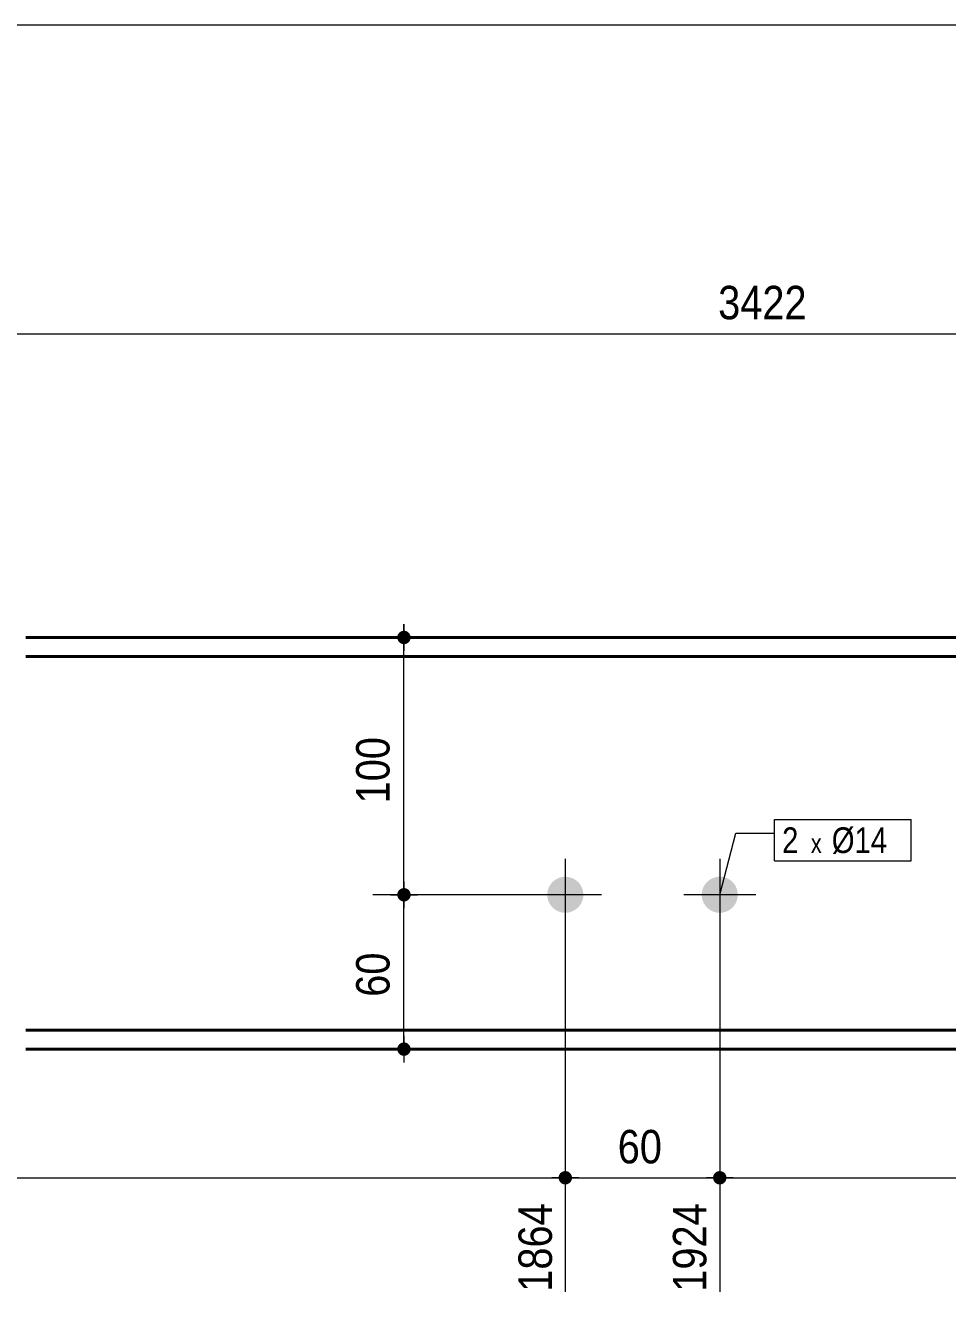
# Model space of a CAD drawing. Header units: millimetres. Extents: x 2 to 287, y 5 to 195.
# Drawn here: x 84.3 to 155.9, y 96.6 to 195 of the extents above; entities that cross this region are included whole.
import ezdxf

# ---------------------------------------------------------------- set-up
doc = ezdxf.new("R2010")
doc.units = ezdxf.units.MM
for name, color, linetype, lineweight in [('Boulon', 7, 'Continuous', 0), ('Cotation', 7, 'Continuous', 0), ('Désignation boulon', 3, 'Continuous', 0), ('Feuille dessin', 5, 'Continuous', 0), ('Piece', 2, 'Continuous', 0)]:
    doc.layers.add(name, color=color, linetype=linetype, lineweight=lineweight)
doc.styles.add('ARIAL', font='ARIAL.TTF')
doc.styles.add('COMIC_SANS_MS', font='COMIC.TTF')

# ---------------------------------------------------------------- blocks, each defined once
blk = doc.blocks.new('*A1')
at = {"layer": 'Boulon'}
for points in [[(126.248, 128.816), (126.283, 128.815), (126.317, 128.813), (126.351, 128.81), (126.385, 128.806), (126.419, 128.801), (126.453, 128.796), (126.487, 128.789), (126.521, 128.782), (126.554, 128.774), (126.587, 128.766), (126.62, 128.756), (126.653, 128.746), (126.686, 128.735), (126.718, 128.723), (126.75, 128.71), (126.781, 128.696), (126.813, 128.682), (126.843, 128.667), (126.874, 128.651), (126.904, 128.634), (126.934, 128.617), (126.963, 128.599), (126.992, 128.58), (127.02, 128.561), (127.048, 128.541), (127.075, 128.52), (127.102, 128.499), (127.128, 128.476), (127.154, 128.454), (127.179, 128.43), (127.204, 128.406), (127.228, 128.382), (127.251, 128.357), (127.274, 128.331), (127.296, 128.305), (127.318, 128.278), (127.338, 128.25), (127.359, 128.222), (127.378, 128.194), (127.397, 128.165), (127.415, 128.136), (127.432, 128.106), (127.449, 128.076), (127.465, 128.046), (127.48, 128.015), (127.494, 127.984), (127.507, 127.952), (127.52, 127.92), (127.532, 127.888), (127.543, 127.856), (127.554, 127.823), (127.563, 127.79), (127.572, 127.757), (127.58, 127.723), (127.587, 127.689), (127.593, 127.656), (127.599, 127.622), (127.603, 127.588), (127.607, 127.554), (127.61, 127.519), (127.612, 127.485), (127.614, 127.451), (127.614, 127.416), (127.614, 127.382), (127.612, 127.348), (127.61, 127.313), (127.607, 127.279), (127.603, 127.245), (127.599, 127.211), (127.593, 127.177), (127.587, 127.143), (127.58, 127.11), (127.572, 127.076), (127.563, 127.043), (127.554, 127.01), (127.543, 126.977), (127.532, 126.945), (127.52, 126.913), (127.507, 126.881), (127.494, 126.849), (127.48, 126.818), (127.465, 126.787), (127.449, 126.756), (127.432, 126.726), (127.415, 126.697), (127.397, 126.667), (127.378, 126.639), (127.359, 126.61), (127.338, 126.582), (127.318, 126.555), (127.296, 126.528), (127.274, 126.502), (127.251, 126.476), (127.228, 126.451), (127.204, 126.426), (127.179, 126.402), (127.154, 126.379), (127.128, 126.356), (127.102, 126.334), (127.075, 126.313), (127.048, 126.292), (127.02, 126.272), (126.992, 126.252), (126.963, 126.234), (126.934, 126.216), (126.904, 126.198), (126.874, 126.182), (126.843, 126.166), (126.813, 126.151), (126.781, 126.136), (126.75, 126.123), (126.718, 126.11), (126.686, 126.098), (126.653, 126.087), (126.62, 126.077), (126.587, 126.067), (126.554, 126.058), (126.521, 126.05), (126.487, 126.043), (126.453, 126.037), (126.419, 126.032), (126.385, 126.027), (126.351, 126.023), (126.317, 126.02), (126.283, 126.018), (126.248, 126.017), (126.214, 126.016), (126.18, 126.017), (126.145, 126.018), (126.111, 126.02), (126.077, 126.023), (126.043, 126.027), (126.009, 126.032), (125.975, 126.037), (125.941, 126.043), (125.907, 126.05), (125.874, 126.058), (125.841, 126.067), (125.808, 126.077), (125.775, 126.087), (125.742, 126.098), (125.71, 126.11), (125.678, 126.123), (125.647, 126.136), (125.615, 126.151), (125.585, 126.166), (125.554, 126.182), (125.524, 126.198), (125.494, 126.216), (125.465, 126.234), (125.436, 126.252), (125.408, 126.272), (125.38, 126.292), (125.353, 126.313), (125.326, 126.334), (125.3, 126.356), (125.274, 126.379), (125.249, 126.402), (125.224, 126.426), (125.2, 126.451), (125.177, 126.476), (125.154, 126.502), (125.132, 126.528), (125.11, 126.555), (125.09, 126.582), (125.069, 126.61), (125.05, 126.639), (125.031, 126.667), (125.013, 126.697), (124.996, 126.726), (124.979, 126.756), (124.963, 126.787), (124.948, 126.818), (124.934, 126.849), (124.921, 126.881), (124.908, 126.913), (124.896, 126.945), (124.885, 126.977), (124.874, 127.01), (124.865, 127.043), (124.856, 127.076), (124.848, 127.11), (124.841, 127.143), (124.835, 127.177), (124.829, 127.211), (124.825, 127.245), (124.821, 127.279), (124.818, 127.313), (124.816, 127.348), (124.814, 127.382), (124.814, 127.416), (124.814, 127.451), (124.816, 127.485), (124.818, 127.519), (124.821, 127.554), (124.825, 127.588), (124.829, 127.622), (124.835, 127.656), (124.841, 127.689), (124.848, 127.723), (124.856, 127.757), (124.865, 127.79), (124.874, 127.823), (124.885, 127.856), (124.896, 127.888), (124.908, 127.92), (124.921, 127.952), (124.934, 127.984), (124.948, 128.015), (124.963, 128.046), (124.979, 128.076), (124.996, 128.106), (125.013, 128.136), (125.031, 128.165), (125.05, 128.194), (125.069, 128.222), (125.09, 128.25), (125.11, 128.278), (125.132, 128.305), (125.154, 128.331), (125.177, 128.357), (125.2, 128.382), (125.224, 128.406), (125.249, 128.43), (125.274, 128.454), (125.3, 128.476), (125.326, 128.499), (125.353, 128.52), (125.38, 128.541), (125.408, 128.561), (125.436, 128.58), (125.465, 128.599), (125.494, 128.617), (125.524, 128.634), (125.554, 128.651), (125.585, 128.667), (125.615, 128.682), (125.647, 128.696), (125.678, 128.71), (125.71, 128.723), (125.742, 128.735), (125.775, 128.746), (125.808, 128.756), (125.841, 128.766), (125.874, 128.774), (125.907, 128.782), (125.941, 128.789), (125.975, 128.796), (126.009, 128.801), (126.043, 128.806), (126.077, 128.81), (126.111, 128.813), (126.145, 128.815), (126.18, 128.816), (126.214, 128.816)], [(138.248, 128.816), (138.283, 128.815), (138.317, 128.813), (138.351, 128.81), (138.385, 128.806), (138.419, 128.801), (138.453, 128.796), (138.487, 128.789), (138.521, 128.782), (138.554, 128.774), (138.587, 128.766), (138.62, 128.756), (138.653, 128.746), (138.686, 128.735), (138.718, 128.723), (138.75, 128.71), (138.781, 128.696), (138.813, 128.682), (138.843, 128.667), (138.874, 128.651), (138.904, 128.634), (138.934, 128.617), (138.963, 128.599), (138.992, 128.58), (139.02, 128.561), (139.048, 128.541), (139.075, 128.52), (139.102, 128.499), (139.128, 128.476), (139.154, 128.454), (139.179, 128.43), (139.204, 128.406), (139.228, 128.382), (139.251, 128.357), (139.274, 128.331), (139.296, 128.305), (139.318, 128.278), (139.338, 128.25), (139.359, 128.222), (139.378, 128.194), (139.397, 128.165), (139.415, 128.136), (139.432, 128.106), (139.449, 128.076), (139.465, 128.046), (139.48, 128.015), (139.494, 127.984), (139.507, 127.952), (139.52, 127.92), (139.532, 127.888), (139.543, 127.856), (139.554, 127.823), (139.563, 127.79), (139.572, 127.757), (139.58, 127.723), (139.587, 127.689), (139.593, 127.656), (139.599, 127.622), (139.603, 127.588), (139.607, 127.554), (139.61, 127.519), (139.612, 127.485), (139.614, 127.451), (139.614, 127.416), (139.614, 127.382), (139.612, 127.348), (139.61, 127.313), (139.607, 127.279), (139.603, 127.245), (139.599, 127.211), (139.593, 127.177), (139.587, 127.143), (139.58, 127.11), (139.572, 127.076), (139.563, 127.043), (139.554, 127.01), (139.543, 126.977), (139.532, 126.945), (139.52, 126.913), (139.507, 126.881), (139.494, 126.849), (139.48, 126.818), (139.465, 126.787), (139.449, 126.756), (139.432, 126.726), (139.415, 126.697), (139.397, 126.667), (139.378, 126.639), (139.359, 126.61), (139.338, 126.582), (139.318, 126.555), (139.296, 126.528), (139.274, 126.502), (139.251, 126.476), (139.228, 126.451), (139.204, 126.426), (139.179, 126.402), (139.154, 126.379), (139.128, 126.356), (139.102, 126.334), (139.075, 126.313), (139.048, 126.292), (139.02, 126.272), (138.992, 126.252), (138.963, 126.234), (138.934, 126.216), (138.904, 126.198), (138.874, 126.182), (138.843, 126.166), (138.813, 126.151), (138.781, 126.136), (138.75, 126.123), (138.718, 126.11), (138.686, 126.098), (138.653, 126.087), (138.62, 126.077), (138.587, 126.067), (138.554, 126.058), (138.521, 126.05), (138.487, 126.043), (138.453, 126.037), (138.419, 126.032), (138.385, 126.027), (138.351, 126.023), (138.317, 126.02), (138.283, 126.018), (138.248, 126.017), (138.214, 126.016), (138.18, 126.017), (138.145, 126.018), (138.111, 126.02), (138.077, 126.023), (138.043, 126.027), (138.009, 126.032), (137.975, 126.037), (137.941, 126.043), (137.907, 126.05), (137.874, 126.058), (137.841, 126.067), (137.808, 126.077), (137.775, 126.087), (137.742, 126.098), (137.71, 126.11), (137.678, 126.123), (137.647, 126.136), (137.615, 126.151), (137.585, 126.166), (137.554, 126.182), (137.524, 126.198), (137.494, 126.216), (137.465, 126.234), (137.436, 126.252), (137.408, 126.272), (137.38, 126.292), (137.353, 126.313), (137.326, 126.334), (137.3, 126.356), (137.274, 126.379), (137.249, 126.402), (137.224, 126.426), (137.2, 126.451), (137.177, 126.476), (137.154, 126.502), (137.132, 126.528), (137.11, 126.555), (137.09, 126.582), (137.069, 126.61), (137.05, 126.639), (137.031, 126.667), (137.013, 126.697), (136.996, 126.726), (136.979, 126.756), (136.963, 126.787), (136.948, 126.818), (136.934, 126.849), (136.921, 126.881), (136.908, 126.913), (136.896, 126.945), (136.885, 126.977), (136.874, 127.01), (136.865, 127.043), (136.856, 127.076), (136.848, 127.11), (136.841, 127.143), (136.835, 127.177), (136.829, 127.211), (136.825, 127.245), (136.821, 127.279), (136.818, 127.313), (136.816, 127.348), (136.814, 127.382), (136.814, 127.416), (136.814, 127.451), (136.816, 127.485), (136.818, 127.519), (136.821, 127.554), (136.825, 127.588), (136.829, 127.622), (136.835, 127.656), (136.841, 127.689), (136.848, 127.723), (136.856, 127.757), (136.865, 127.79), (136.874, 127.823), (136.885, 127.856), (136.896, 127.888), (136.908, 127.92), (136.921, 127.952), (136.934, 127.984), (136.948, 128.015), (136.963, 128.046), (136.979, 128.076), (136.996, 128.106), (137.013, 128.136), (137.031, 128.165), (137.05, 128.194), (137.069, 128.222), (137.09, 128.25), (137.11, 128.278), (137.132, 128.305), (137.154, 128.331), (137.177, 128.357), (137.2, 128.382), (137.224, 128.406), (137.249, 128.43), (137.274, 128.454), (137.3, 128.476), (137.326, 128.499), (137.353, 128.52), (137.38, 128.541), (137.408, 128.561), (137.436, 128.58), (137.465, 128.599), (137.494, 128.617), (137.524, 128.634), (137.554, 128.651), (137.585, 128.667), (137.615, 128.682), (137.647, 128.696), (137.678, 128.71), (137.71, 128.723), (137.742, 128.735), (137.775, 128.746), (137.808, 128.756), (137.841, 128.766), (137.874, 128.774), (137.907, 128.782), (137.941, 128.789), (137.975, 128.796), (138.009, 128.801), (138.043, 128.806), (138.077, 128.81), (138.111, 128.813), (138.145, 128.815), (138.18, 128.816), (138.214, 128.816)]]:
    blk.add_hatch(color=256, dxfattribs=at).paths.add_polyline_path(points, flags=17)
at = {"layer": 'Boulon', "linetype": 'Continuous', "lineweight": 0}
for p, q in [((126.214, 130.216), (126.214, 124.616)), ((138.214, 130.216), (138.214, 124.616)), ((129.014, 127.416), (123.414, 127.416)), ((141.014, 127.416), (135.414, 127.416))]:
    blk.add_line(p, q, dxfattribs=at)
blk = doc.blocks.new('*A4')
at = {"layer": 'Piece', "color": 2, "linetype": 'Continuous', "lineweight": 40}
for p, q in [((180.114, 147.417109), (84.314, 147.417109)), ((180.114, 145.937109), (84.314, 145.937109)), ((84.314, 116.897109), (180.114, 116.897109)), ((180.114, 115.417109), (84.314, 115.417109))]:
    blk.add_line(p, q, dxfattribs=at)
blk = doc.blocks.new('*A5')
at = {"layer": 'Feuille dessin', "linetype": 'Continuous', "lineweight": 0}
blk.add_line((282, 195), (5, 195), dxfattribs=at)
blk = doc.blocks.new('*A10')
at = {"layer": 'Cotation'}
for points in [[(113.654, 126.897), (113.629, 126.899), (113.604, 126.902), (113.579, 126.906), (113.554, 126.912), (113.529, 126.919), (113.505, 126.927), (113.481, 126.936), (113.458, 126.946), (113.435, 126.958), (113.413, 126.97), (113.391, 126.984), (113.37, 126.999), (113.35, 127.014), (113.331, 127.031), (113.312, 127.049), (113.295, 127.067), (113.278, 127.086), (113.262, 127.107), (113.248, 127.127), (113.234, 127.149), (113.221, 127.171), (113.21, 127.194), (113.2, 127.217), (113.19, 127.241), (113.182, 127.265), (113.176, 127.29), (113.17, 127.315), (113.166, 127.34), (113.163, 127.365), (113.161, 127.391), (113.16, 127.416), (113.161, 127.442), (113.163, 127.467), (113.166, 127.493), (113.17, 127.518), (113.176, 127.543), (113.182, 127.567), (113.19, 127.592), (113.2, 127.615), (113.21, 127.639), (113.221, 127.661), (113.234, 127.684), (113.248, 127.705), (113.262, 127.726), (113.278, 127.746), (113.295, 127.766), (113.312, 127.784), (113.331, 127.802), (113.35, 127.818), (113.37, 127.834), (113.391, 127.849), (113.413, 127.862), (113.435, 127.875), (113.458, 127.886), (113.481, 127.897), (113.505, 127.906), (113.529, 127.914), (113.554, 127.921), (113.579, 127.926), (113.604, 127.931), (113.629, 127.934), (113.654, 127.936), (113.68, 127.936), (113.706, 127.936), (113.731, 127.934), (113.756, 127.931), (113.781, 127.926), (113.806, 127.921), (113.831, 127.914), (113.855, 127.906), (113.879, 127.897), (113.902, 127.886), (113.925, 127.875), (113.947, 127.862), (113.969, 127.849), (113.99, 127.834), (114.01, 127.818), (114.029, 127.802), (114.048, 127.784), (114.065, 127.766), (114.082, 127.746), (114.098, 127.726), (114.112, 127.705), (114.126, 127.684), (114.139, 127.661), (114.15, 127.639), (114.16, 127.615), (114.17, 127.592), (114.178, 127.567), (114.184, 127.543), (114.19, 127.518), (114.194, 127.493), (114.197, 127.467), (114.199, 127.442), (114.2, 127.416), (114.199, 127.391), (114.197, 127.365), (114.194, 127.34), (114.19, 127.315), (114.184, 127.29), (114.178, 127.265), (114.17, 127.241), (114.16, 127.217), (114.15, 127.194), (114.139, 127.171), (114.126, 127.149), (114.112, 127.127), (114.098, 127.107), (114.082, 127.086), (114.065, 127.067), (114.048, 127.049), (114.029, 127.031), (114.01, 127.014), (113.99, 126.999), (113.969, 126.984), (113.947, 126.97), (113.925, 126.958), (113.902, 126.946), (113.879, 126.936), (113.855, 126.927), (113.831, 126.919), (113.806, 126.912), (113.781, 126.906), (113.756, 126.902), (113.731, 126.899), (113.706, 126.897), (113.68, 126.896)], [(113.654, 114.898), (113.629, 114.9), (113.604, 114.903), (113.579, 114.907), (113.554, 114.913), (113.529, 114.92), (113.505, 114.928), (113.481, 114.937), (113.458, 114.947), (113.435, 114.959), (113.413, 114.971), (113.391, 114.985), (113.37, 114.999), (113.35, 115.015), (113.331, 115.032), (113.312, 115.049), (113.295, 115.068), (113.278, 115.087), (113.262, 115.107), (113.248, 115.128), (113.234, 115.15), (113.221, 115.172), (113.21, 115.195), (113.2, 115.218), (113.19, 115.242), (113.182, 115.266), (113.176, 115.291), (113.17, 115.316), (113.166, 115.341), (113.163, 115.366), (113.161, 115.392), (113.16, 115.417), (113.161, 115.443), (113.163, 115.468), (113.166, 115.493), (113.17, 115.519), (113.176, 115.543), (113.182, 115.568), (113.19, 115.592), (113.2, 115.616), (113.21, 115.639), (113.221, 115.662), (113.234, 115.684), (113.248, 115.706), (113.262, 115.727), (113.278, 115.747), (113.295, 115.766), (113.312, 115.785), (113.331, 115.802), (113.35, 115.819), (113.37, 115.835), (113.391, 115.849), (113.413, 115.863), (113.435, 115.876), (113.458, 115.887), (113.481, 115.898), (113.505, 115.907), (113.529, 115.915), (113.554, 115.922), (113.579, 115.927), (113.604, 115.931), (113.629, 115.935), (113.654, 115.936), (113.68, 115.937), (113.706, 115.936), (113.731, 115.935), (113.756, 115.931), (113.781, 115.927), (113.806, 115.922), (113.831, 115.915), (113.855, 115.907), (113.879, 115.898), (113.902, 115.887), (113.925, 115.876), (113.947, 115.863), (113.969, 115.849), (113.99, 115.835), (114.01, 115.819), (114.029, 115.802), (114.048, 115.785), (114.065, 115.766), (114.082, 115.747), (114.098, 115.727), (114.112, 115.706), (114.126, 115.684), (114.139, 115.662), (114.15, 115.639), (114.16, 115.616), (114.17, 115.592), (114.178, 115.568), (114.184, 115.543), (114.19, 115.519), (114.194, 115.493), (114.197, 115.468), (114.199, 115.443), (114.2, 115.417), (114.199, 115.392), (114.197, 115.366), (114.194, 115.341), (114.19, 115.316), (114.184, 115.291), (114.178, 115.266), (114.17, 115.242), (114.16, 115.218), (114.15, 115.195), (114.139, 115.172), (114.126, 115.15), (114.112, 115.128), (114.098, 115.107), (114.082, 115.087), (114.065, 115.068), (114.048, 115.049), (114.029, 115.032), (114.01, 115.015), (113.99, 114.999), (113.969, 114.985), (113.947, 114.971), (113.925, 114.959), (113.902, 114.947), (113.879, 114.937), (113.855, 114.928), (113.831, 114.92), (113.806, 114.913), (113.781, 114.907), (113.756, 114.903), (113.731, 114.9), (113.706, 114.898), (113.68, 114.897)]]:
    blk.add_hatch(color=256, dxfattribs=at).paths.add_polyline_path(points, flags=17)
at = {"layer": 'Cotation', "linetype": 'Continuous', "lineweight": 0}
for p, q in [((113.68, 128.456), (113.68, 126.376)), ((113.68, 127.416), (113.68, 128.456)), ((125.214, 127.416), (111.26, 127.416)), ((112.64, 127.416), (114.72, 127.416)), ((113.68, 115.417), (113.68, 127.416)), ((113.68, 116.457), (113.68, 114.377)), ((125.214, 115.417), (111.26, 115.417)), ((112.64, 115.417), (114.72, 115.417)), ((113.68, 115.417), (113.68, 114.377))]:
    blk.add_line(p, q, dxfattribs=at)
at = {"layer": 'Cotation'}
for p in [(113.68, 127.416), (113.68, 115.417)]:
    blk.add_point(p, dxfattribs=at)
at = {"layer": 'Cotation', "style": 'ARIAL', "width": 0.85}
blk.add_text('60', height=2.6, rotation=90.00021, dxfattribs=at).set_placement((112.56, 119.488))
blk = doc.blocks.new('*A11')
at = {"layer": 'Cotation'}
for points in [[(113.654, 146.898), (113.629, 146.9), (113.604, 146.903), (113.579, 146.907), (113.554, 146.913), (113.529, 146.92), (113.505, 146.928), (113.481, 146.937), (113.458, 146.947), (113.435, 146.959), (113.413, 146.971), (113.391, 146.985), (113.37, 146.999), (113.35, 147.015), (113.331, 147.032), (113.312, 147.049), (113.295, 147.068), (113.278, 147.087), (113.262, 147.107), (113.248, 147.128), (113.234, 147.15), (113.221, 147.172), (113.21, 147.195), (113.2, 147.218), (113.19, 147.242), (113.182, 147.266), (113.176, 147.291), (113.17, 147.316), (113.166, 147.341), (113.163, 147.366), (113.161, 147.392), (113.16, 147.417), (113.161, 147.443), (113.163, 147.468), (113.166, 147.493), (113.17, 147.519), (113.176, 147.543), (113.182, 147.568), (113.19, 147.592), (113.2, 147.616), (113.21, 147.639), (113.221, 147.662), (113.234, 147.684), (113.248, 147.706), (113.262, 147.727), (113.278, 147.747), (113.295, 147.766), (113.312, 147.785), (113.331, 147.802), (113.35, 147.819), (113.37, 147.835), (113.391, 147.849), (113.413, 147.863), (113.435, 147.876), (113.458, 147.887), (113.481, 147.898), (113.505, 147.907), (113.529, 147.915), (113.554, 147.922), (113.579, 147.927), (113.604, 147.931), (113.629, 147.935), (113.654, 147.936), (113.68, 147.937), (113.706, 147.936), (113.731, 147.935), (113.756, 147.931), (113.781, 147.927), (113.806, 147.922), (113.831, 147.915), (113.855, 147.907), (113.879, 147.898), (113.902, 147.887), (113.925, 147.876), (113.947, 147.863), (113.969, 147.849), (113.99, 147.835), (114.01, 147.819), (114.029, 147.802), (114.048, 147.785), (114.065, 147.766), (114.082, 147.747), (114.098, 147.727), (114.112, 147.706), (114.126, 147.684), (114.139, 147.662), (114.15, 147.639), (114.16, 147.616), (114.17, 147.592), (114.178, 147.568), (114.184, 147.543), (114.19, 147.519), (114.194, 147.493), (114.197, 147.468), (114.199, 147.443), (114.2, 147.417), (114.199, 147.392), (114.197, 147.366), (114.194, 147.341), (114.19, 147.316), (114.184, 147.291), (114.178, 147.266), (114.17, 147.242), (114.16, 147.218), (114.15, 147.195), (114.139, 147.172), (114.126, 147.15), (114.112, 147.128), (114.098, 147.107), (114.082, 147.087), (114.065, 147.068), (114.048, 147.049), (114.029, 147.032), (114.01, 147.015), (113.99, 146.999), (113.969, 146.985), (113.947, 146.971), (113.925, 146.959), (113.902, 146.947), (113.879, 146.937), (113.855, 146.928), (113.831, 146.92), (113.806, 146.913), (113.781, 146.907), (113.756, 146.903), (113.731, 146.9), (113.706, 146.898), (113.68, 146.897)], [(113.654, 126.897), (113.629, 126.899), (113.604, 126.902), (113.579, 126.906), (113.554, 126.912), (113.529, 126.919), (113.505, 126.927), (113.481, 126.936), (113.458, 126.946), (113.435, 126.958), (113.413, 126.97), (113.391, 126.984), (113.37, 126.999), (113.35, 127.014), (113.331, 127.031), (113.312, 127.049), (113.295, 127.067), (113.278, 127.086), (113.262, 127.107), (113.248, 127.127), (113.234, 127.149), (113.221, 127.171), (113.21, 127.194), (113.2, 127.217), (113.19, 127.241), (113.182, 127.265), (113.176, 127.29), (113.17, 127.315), (113.166, 127.34), (113.163, 127.365), (113.161, 127.391), (113.16, 127.416), (113.161, 127.442), (113.163, 127.467), (113.166, 127.493), (113.17, 127.518), (113.176, 127.543), (113.182, 127.567), (113.19, 127.592), (113.2, 127.615), (113.21, 127.639), (113.221, 127.661), (113.234, 127.684), (113.248, 127.705), (113.262, 127.726), (113.278, 127.746), (113.295, 127.766), (113.312, 127.784), (113.331, 127.802), (113.35, 127.818), (113.37, 127.834), (113.391, 127.849), (113.413, 127.862), (113.435, 127.875), (113.458, 127.886), (113.481, 127.897), (113.505, 127.906), (113.529, 127.914), (113.554, 127.921), (113.579, 127.926), (113.604, 127.931), (113.629, 127.934), (113.654, 127.936), (113.68, 127.936), (113.706, 127.936), (113.731, 127.934), (113.756, 127.931), (113.781, 127.926), (113.806, 127.921), (113.831, 127.914), (113.855, 127.906), (113.879, 127.897), (113.902, 127.886), (113.925, 127.875), (113.947, 127.862), (113.969, 127.849), (113.99, 127.834), (114.01, 127.818), (114.029, 127.802), (114.048, 127.784), (114.065, 127.766), (114.082, 127.746), (114.098, 127.726), (114.112, 127.705), (114.126, 127.684), (114.139, 127.661), (114.15, 127.639), (114.16, 127.615), (114.17, 127.592), (114.178, 127.567), (114.184, 127.543), (114.19, 127.518), (114.194, 127.493), (114.197, 127.467), (114.199, 127.442), (114.2, 127.416), (114.199, 127.391), (114.197, 127.365), (114.194, 127.34), (114.19, 127.315), (114.184, 127.29), (114.178, 127.265), (114.17, 127.241), (114.16, 127.217), (114.15, 127.194), (114.139, 127.171), (114.126, 127.149), (114.112, 127.127), (114.098, 127.107), (114.082, 127.086), (114.065, 127.067), (114.048, 127.049), (114.029, 127.031), (114.01, 127.014), (113.99, 126.999), (113.969, 126.984), (113.947, 126.97), (113.925, 126.958), (113.902, 126.946), (113.879, 126.936), (113.855, 126.927), (113.831, 126.919), (113.806, 126.912), (113.781, 126.906), (113.756, 126.902), (113.731, 126.899), (113.706, 126.897), (113.68, 126.896)]]:
    blk.add_hatch(color=256, dxfattribs=at).paths.add_polyline_path(points, flags=17)
at = {"layer": 'Cotation', "linetype": 'Continuous', "lineweight": 0}
for p, q in [((113.68, 148.457), (113.68, 146.377)), ((113.68, 147.417), (113.68, 148.457)), ((125.214, 147.417), (111.26, 147.417)), ((112.64, 147.417), (114.72, 147.417)), ((113.68, 127.416), (113.68, 147.417)), ((113.68, 128.456), (113.68, 126.376)), ((125.214, 127.416), (111.26, 127.416)), ((112.64, 127.416), (114.72, 127.416)), ((113.68, 127.416), (113.68, 126.376))]:
    blk.add_line(p, q, dxfattribs=at)
at = {"layer": 'Cotation'}
for p in [(113.68, 147.417), (113.68, 127.416)]:
    blk.add_point(p, dxfattribs=at)
at = {"layer": 'Cotation', "style": 'ARIAL', "width": 0.85}
blk.add_text('100', height=2.6, rotation=90.00021, dxfattribs=at).set_placement((112.56, 134.524))
blk = doc.blocks.new('*A21')
at = {"layer": 'Cotation', "linetype": 'Continuous', "lineweight": 0}
blk.add_line((35.68, 171.031), (248.214, 171.031), dxfattribs=at)
at = {"layer": 'Cotation', "style": 'ARIAL', "width": 0.85}
blk.add_text('3422', height=2.6, dxfattribs=at).set_placement((138.09, 172.151))
blk = doc.blocks.new('*A22')
at = {"layer": 'Cotation'}
for points in [[(25.654, 104.898), (25.629, 104.9), (25.604, 104.903), (25.579, 104.907), (25.554, 104.913), (25.529, 104.92), (25.505, 104.928), (25.481, 104.937), (25.458, 104.947), (25.435, 104.959), (25.413, 104.971), (25.391, 104.985), (25.37, 104.999), (25.35, 105.015), (25.331, 105.032), (25.312, 105.049), (25.295, 105.068), (25.278, 105.087), (25.262, 105.107), (25.248, 105.128), (25.234, 105.15), (25.221, 105.172), (25.21, 105.195), (25.2, 105.218), (25.19, 105.242), (25.182, 105.266), (25.176, 105.291), (25.17, 105.316), (25.166, 105.341), (25.163, 105.366), (25.161, 105.392), (25.16, 105.417), (25.161, 105.443), (25.163, 105.468), (25.166, 105.493), (25.17, 105.519), (25.176, 105.543), (25.182, 105.568), (25.19, 105.592), (25.2, 105.616), (25.21, 105.639), (25.221, 105.662), (25.234, 105.684), (25.248, 105.706), (25.262, 105.727), (25.278, 105.747), (25.295, 105.766), (25.312, 105.785), (25.331, 105.802), (25.35, 105.819), (25.37, 105.835), (25.391, 105.849), (25.413, 105.863), (25.435, 105.876), (25.458, 105.887), (25.481, 105.898), (25.505, 105.907), (25.529, 105.915), (25.554, 105.922), (25.579, 105.927), (25.604, 105.931), (25.629, 105.935), (25.654, 105.936), (25.68, 105.937), (25.706, 105.936), (25.731, 105.935), (25.756, 105.931), (25.781, 105.927), (25.806, 105.922), (25.831, 105.915), (25.855, 105.907), (25.879, 105.898), (25.902, 105.887), (25.925, 105.876), (25.947, 105.863), (25.969, 105.849), (25.99, 105.835), (26.01, 105.819), (26.029, 105.802), (26.048, 105.785), (26.065, 105.766), (26.082, 105.747), (26.098, 105.727), (26.112, 105.706), (26.126, 105.684), (26.139, 105.662), (26.15, 105.639), (26.16, 105.616), (26.17, 105.592), (26.178, 105.568), (26.184, 105.543), (26.19, 105.519), (26.194, 105.493), (26.197, 105.468), (26.199, 105.443), (26.2, 105.417), (26.199, 105.392), (26.197, 105.366), (26.194, 105.341), (26.19, 105.316), (26.184, 105.291), (26.178, 105.266), (26.17, 105.242), (26.16, 105.218), (26.15, 105.195), (26.139, 105.172), (26.126, 105.15), (26.112, 105.128), (26.098, 105.107), (26.082, 105.087), (26.065, 105.068), (26.048, 105.049), (26.029, 105.032), (26.01, 105.015), (25.99, 104.999), (25.969, 104.985), (25.947, 104.971), (25.925, 104.959), (25.902, 104.947), (25.879, 104.937), (25.855, 104.928), (25.831, 104.92), (25.806, 104.913), (25.781, 104.907), (25.756, 104.903), (25.731, 104.9), (25.706, 104.898), (25.68, 104.897)], [(126.188, 104.898), (126.163, 104.9), (126.138, 104.903), (126.113, 104.907), (126.088, 104.913), (126.063, 104.92), (126.039, 104.928), (126.015, 104.937), (125.992, 104.947), (125.969, 104.959), (125.947, 104.971), (125.925, 104.985), (125.904, 104.999), (125.884, 105.015), (125.865, 105.032), (125.846, 105.049), (125.829, 105.068), (125.812, 105.087), (125.796, 105.107), (125.782, 105.128), (125.768, 105.15), (125.755, 105.172), (125.744, 105.195), (125.734, 105.218), (125.724, 105.242), (125.716, 105.266), (125.71, 105.291), (125.704, 105.316), (125.7, 105.341), (125.697, 105.366), (125.695, 105.392), (125.694, 105.417), (125.695, 105.443), (125.697, 105.468), (125.7, 105.493), (125.704, 105.519), (125.71, 105.543), (125.716, 105.568), (125.724, 105.592), (125.734, 105.616), (125.744, 105.639), (125.755, 105.662), (125.768, 105.684), (125.782, 105.706), (125.796, 105.727), (125.812, 105.747), (125.829, 105.766), (125.846, 105.785), (125.865, 105.802), (125.884, 105.819), (125.904, 105.835), (125.925, 105.849), (125.947, 105.863), (125.969, 105.876), (125.992, 105.887), (126.015, 105.898), (126.039, 105.907), (126.063, 105.915), (126.088, 105.922), (126.113, 105.927), (126.138, 105.931), (126.163, 105.935), (126.188, 105.936), (126.214, 105.937), (126.24, 105.936), (126.265, 105.935), (126.29, 105.931), (126.315, 105.927), (126.34, 105.922), (126.365, 105.915), (126.389, 105.907), (126.413, 105.898), (126.436, 105.887), (126.459, 105.876), (126.481, 105.863), (126.503, 105.849), (126.524, 105.835), (126.544, 105.819), (126.563, 105.802), (126.582, 105.785), (126.599, 105.766), (126.616, 105.747), (126.632, 105.727), (126.646, 105.706), (126.66, 105.684), (126.673, 105.662), (126.684, 105.639), (126.694, 105.616), (126.704, 105.592), (126.712, 105.568), (126.718, 105.543), (126.724, 105.519), (126.728, 105.493), (126.731, 105.468), (126.733, 105.443), (126.734, 105.417), (126.733, 105.392), (126.731, 105.366), (126.728, 105.341), (126.724, 105.316), (126.718, 105.291), (126.712, 105.266), (126.704, 105.242), (126.694, 105.218), (126.684, 105.195), (126.673, 105.172), (126.66, 105.15), (126.646, 105.128), (126.632, 105.107), (126.616, 105.087), (126.599, 105.068), (126.582, 105.049), (126.563, 105.032), (126.544, 105.015), (126.524, 104.999), (126.503, 104.985), (126.481, 104.971), (126.459, 104.959), (126.436, 104.947), (126.413, 104.937), (126.389, 104.928), (126.365, 104.92), (126.34, 104.913), (126.315, 104.907), (126.29, 104.903), (126.265, 104.9), (126.24, 104.898), (126.214, 104.897)]]:
    blk.add_hatch(color=256, dxfattribs=at).paths.add_polyline_path(points, flags=17)
at = {"layer": 'Cotation', "linetype": 'Continuous', "lineweight": 0}
for p, q in [((126.214, 126.416), (126.214, 96.563)), ((25.68, 114.417), (25.68, 102.349)), ((25.68, 106.457), (25.68, 104.377)), ((126.214, 106.457), (126.214, 104.377)), ((26.72, 105.417), (24.64, 105.417)), ((25.68, 105.417), (24.64, 105.417)), ((25.68, 105.417), (126.214, 105.417)), ((127.254, 105.417), (125.174, 105.417)), ((126.214, 105.417), (127.254, 105.417))]:
    blk.add_line(p, q, dxfattribs=at)
at = {"layer": 'Cotation'}
for p in [(25.68, 105.417), (126.214, 105.417)]:
    blk.add_point(p, dxfattribs=at)
at = {"layer": 'Cotation', "style": 'ARIAL', "width": 0.85}
blk.add_text('1864', height=2.6, dxfattribs=at).set_placement((72.09, 106.537))
for s, p in [('0', (24.64, 102.349)), ('1864', (125.174, 96.563))]:
    blk.add_text(s, height=2.6, rotation=90.00021, dxfattribs=at).set_placement(p)
blk = doc.blocks.new('*A23')
at = {"layer": 'Cotation'}
for points in [[(126.188, 104.898), (126.163, 104.9), (126.138, 104.903), (126.113, 104.907), (126.088, 104.913), (126.063, 104.92), (126.039, 104.928), (126.015, 104.937), (125.992, 104.947), (125.969, 104.959), (125.947, 104.971), (125.925, 104.985), (125.904, 104.999), (125.884, 105.015), (125.865, 105.032), (125.846, 105.049), (125.829, 105.068), (125.812, 105.087), (125.796, 105.107), (125.782, 105.128), (125.768, 105.15), (125.755, 105.172), (125.744, 105.195), (125.734, 105.218), (125.724, 105.242), (125.716, 105.266), (125.71, 105.291), (125.704, 105.316), (125.7, 105.341), (125.697, 105.366), (125.695, 105.392), (125.694, 105.417), (125.695, 105.443), (125.697, 105.468), (125.7, 105.493), (125.704, 105.519), (125.71, 105.543), (125.716, 105.568), (125.724, 105.592), (125.734, 105.616), (125.744, 105.639), (125.755, 105.662), (125.768, 105.684), (125.782, 105.706), (125.796, 105.727), (125.812, 105.747), (125.829, 105.766), (125.846, 105.785), (125.865, 105.802), (125.884, 105.819), (125.904, 105.835), (125.925, 105.849), (125.947, 105.863), (125.969, 105.876), (125.992, 105.887), (126.015, 105.898), (126.039, 105.907), (126.063, 105.915), (126.088, 105.922), (126.113, 105.927), (126.138, 105.931), (126.163, 105.935), (126.188, 105.936), (126.214, 105.937), (126.24, 105.936), (126.265, 105.935), (126.29, 105.931), (126.315, 105.927), (126.34, 105.922), (126.365, 105.915), (126.389, 105.907), (126.413, 105.898), (126.436, 105.887), (126.459, 105.876), (126.481, 105.863), (126.503, 105.849), (126.524, 105.835), (126.544, 105.819), (126.563, 105.802), (126.582, 105.785), (126.599, 105.766), (126.616, 105.747), (126.632, 105.727), (126.646, 105.706), (126.66, 105.684), (126.673, 105.662), (126.684, 105.639), (126.694, 105.616), (126.704, 105.592), (126.712, 105.568), (126.718, 105.543), (126.724, 105.519), (126.728, 105.493), (126.731, 105.468), (126.733, 105.443), (126.734, 105.417), (126.733, 105.392), (126.731, 105.366), (126.728, 105.341), (126.724, 105.316), (126.718, 105.291), (126.712, 105.266), (126.704, 105.242), (126.694, 105.218), (126.684, 105.195), (126.673, 105.172), (126.66, 105.15), (126.646, 105.128), (126.632, 105.107), (126.616, 105.087), (126.599, 105.068), (126.582, 105.049), (126.563, 105.032), (126.544, 105.015), (126.524, 104.999), (126.503, 104.985), (126.481, 104.971), (126.459, 104.959), (126.436, 104.947), (126.413, 104.937), (126.389, 104.928), (126.365, 104.92), (126.34, 104.913), (126.315, 104.907), (126.29, 104.903), (126.265, 104.9), (126.24, 104.898), (126.214, 104.897)], [(138.188, 104.898), (138.163, 104.9), (138.138, 104.903), (138.113, 104.907), (138.088, 104.913), (138.063, 104.92), (138.039, 104.928), (138.015, 104.937), (137.992, 104.947), (137.969, 104.959), (137.947, 104.971), (137.925, 104.985), (137.904, 104.999), (137.884, 105.015), (137.865, 105.032), (137.846, 105.049), (137.829, 105.068), (137.812, 105.087), (137.796, 105.107), (137.782, 105.128), (137.768, 105.15), (137.755, 105.172), (137.744, 105.195), (137.734, 105.218), (137.724, 105.242), (137.716, 105.266), (137.71, 105.291), (137.704, 105.316), (137.7, 105.341), (137.697, 105.366), (137.695, 105.392), (137.694, 105.417), (137.695, 105.443), (137.697, 105.468), (137.7, 105.493), (137.704, 105.519), (137.71, 105.543), (137.716, 105.568), (137.724, 105.592), (137.734, 105.616), (137.744, 105.639), (137.755, 105.662), (137.768, 105.684), (137.782, 105.706), (137.796, 105.727), (137.812, 105.747), (137.829, 105.766), (137.846, 105.785), (137.865, 105.802), (137.884, 105.819), (137.904, 105.835), (137.925, 105.849), (137.947, 105.863), (137.969, 105.876), (137.992, 105.887), (138.015, 105.898), (138.039, 105.907), (138.063, 105.915), (138.088, 105.922), (138.113, 105.927), (138.138, 105.931), (138.163, 105.935), (138.188, 105.936), (138.214, 105.937), (138.24, 105.936), (138.265, 105.935), (138.29, 105.931), (138.315, 105.927), (138.34, 105.922), (138.365, 105.915), (138.389, 105.907), (138.413, 105.898), (138.436, 105.887), (138.459, 105.876), (138.481, 105.863), (138.503, 105.849), (138.524, 105.835), (138.544, 105.819), (138.563, 105.802), (138.582, 105.785), (138.599, 105.766), (138.616, 105.747), (138.632, 105.727), (138.646, 105.706), (138.66, 105.684), (138.673, 105.662), (138.684, 105.639), (138.694, 105.616), (138.704, 105.592), (138.712, 105.568), (138.718, 105.543), (138.724, 105.519), (138.728, 105.493), (138.731, 105.468), (138.733, 105.443), (138.734, 105.417), (138.733, 105.392), (138.731, 105.366), (138.728, 105.341), (138.724, 105.316), (138.718, 105.291), (138.712, 105.266), (138.704, 105.242), (138.694, 105.218), (138.684, 105.195), (138.673, 105.172), (138.66, 105.15), (138.646, 105.128), (138.632, 105.107), (138.616, 105.087), (138.599, 105.068), (138.582, 105.049), (138.563, 105.032), (138.544, 105.015), (138.524, 104.999), (138.503, 104.985), (138.481, 104.971), (138.459, 104.959), (138.436, 104.947), (138.413, 104.937), (138.389, 104.928), (138.365, 104.92), (138.34, 104.913), (138.315, 104.907), (138.29, 104.903), (138.265, 104.9), (138.24, 104.898), (138.214, 104.897)]]:
    blk.add_hatch(color=256, dxfattribs=at).paths.add_polyline_path(points, flags=17)
at = {"layer": 'Cotation', "linetype": 'Continuous', "lineweight": 0}
for p, q in [((126.214, 126.416), (126.214, 96.563)), ((138.214, 126.416), (138.214, 96.563)), ((126.214, 106.457), (126.214, 104.377)), ((138.214, 106.457), (138.214, 104.377)), ((127.254, 105.417), (125.174, 105.417)), ((126.214, 105.417), (125.174, 105.417)), ((126.214, 105.417), (138.214, 105.417)), ((139.254, 105.417), (137.174, 105.417)), ((138.214, 105.417), (139.254, 105.417))]:
    blk.add_line(p, q, dxfattribs=at)
at = {"layer": 'Cotation'}
for p in [(126.214, 105.417), (138.214, 105.417)]:
    blk.add_point(p, dxfattribs=at)
at = {"layer": 'Cotation', "style": 'ARIAL', "width": 0.85}
blk.add_text('60', height=2.6, dxfattribs=at).set_placement((130.286, 106.537))
blk.add_text('1924', height=2.6, rotation=90.00021, dxfattribs=at).set_placement((137.174, 96.563))
blk = doc.blocks.new('*A24')
at = {"layer": 'Cotation'}
for points in [[(138.188, 104.898), (138.163, 104.9), (138.138, 104.903), (138.113, 104.907), (138.088, 104.913), (138.063, 104.92), (138.039, 104.928), (138.015, 104.937), (137.992, 104.947), (137.969, 104.959), (137.947, 104.971), (137.925, 104.985), (137.904, 104.999), (137.884, 105.015), (137.865, 105.032), (137.846, 105.049), (137.829, 105.068), (137.812, 105.087), (137.796, 105.107), (137.782, 105.128), (137.768, 105.15), (137.755, 105.172), (137.744, 105.195), (137.734, 105.218), (137.724, 105.242), (137.716, 105.266), (137.71, 105.291), (137.704, 105.316), (137.7, 105.341), (137.697, 105.366), (137.695, 105.392), (137.694, 105.417), (137.695, 105.443), (137.697, 105.468), (137.7, 105.493), (137.704, 105.519), (137.71, 105.543), (137.716, 105.568), (137.724, 105.592), (137.734, 105.616), (137.744, 105.639), (137.755, 105.662), (137.768, 105.684), (137.782, 105.706), (137.796, 105.727), (137.812, 105.747), (137.829, 105.766), (137.846, 105.785), (137.865, 105.802), (137.884, 105.819), (137.904, 105.835), (137.925, 105.849), (137.947, 105.863), (137.969, 105.876), (137.992, 105.887), (138.015, 105.898), (138.039, 105.907), (138.063, 105.915), (138.088, 105.922), (138.113, 105.927), (138.138, 105.931), (138.163, 105.935), (138.188, 105.936), (138.214, 105.937), (138.24, 105.936), (138.265, 105.935), (138.29, 105.931), (138.315, 105.927), (138.34, 105.922), (138.365, 105.915), (138.389, 105.907), (138.413, 105.898), (138.436, 105.887), (138.459, 105.876), (138.481, 105.863), (138.503, 105.849), (138.524, 105.835), (138.544, 105.819), (138.563, 105.802), (138.582, 105.785), (138.599, 105.766), (138.616, 105.747), (138.632, 105.727), (138.646, 105.706), (138.66, 105.684), (138.673, 105.662), (138.684, 105.639), (138.694, 105.616), (138.704, 105.592), (138.712, 105.568), (138.718, 105.543), (138.724, 105.519), (138.728, 105.493), (138.731, 105.468), (138.733, 105.443), (138.734, 105.417), (138.733, 105.392), (138.731, 105.366), (138.728, 105.341), (138.724, 105.316), (138.718, 105.291), (138.712, 105.266), (138.704, 105.242), (138.694, 105.218), (138.684, 105.195), (138.673, 105.172), (138.66, 105.15), (138.646, 105.128), (138.632, 105.107), (138.616, 105.087), (138.599, 105.068), (138.582, 105.049), (138.563, 105.032), (138.544, 105.015), (138.524, 104.999), (138.503, 104.985), (138.481, 104.971), (138.459, 104.959), (138.436, 104.947), (138.413, 104.937), (138.389, 104.928), (138.365, 104.92), (138.34, 104.913), (138.315, 104.907), (138.29, 104.903), (138.265, 104.9), (138.24, 104.898), (138.214, 104.897)], [(242.788, 104.898), (242.763, 104.9), (242.737, 104.903), (242.712, 104.907), (242.687, 104.913), (242.663, 104.92), (242.639, 104.928), (242.615, 104.937), (242.591, 104.947), (242.569, 104.959), (242.546, 104.971), (242.525, 104.985), (242.504, 104.999), (242.484, 105.015), (242.465, 105.032), (242.446, 105.049), (242.428, 105.068), (242.412, 105.087), (242.396, 105.107), (242.381, 105.128), (242.368, 105.15), (242.355, 105.172), (242.344, 105.195), (242.333, 105.218), (242.324, 105.242), (242.316, 105.266), (242.309, 105.291), (242.304, 105.316), (242.299, 105.341), (242.296, 105.366), (242.294, 105.392), (242.294, 105.417), (242.294, 105.443), (242.296, 105.468), (242.299, 105.493), (242.304, 105.519), (242.309, 105.543), (242.316, 105.568), (242.324, 105.592), (242.333, 105.616), (242.344, 105.639), (242.355, 105.662), (242.368, 105.684), (242.381, 105.706), (242.396, 105.727), (242.412, 105.747), (242.428, 105.766), (242.446, 105.785), (242.465, 105.802), (242.484, 105.819), (242.504, 105.835), (242.525, 105.849), (242.546, 105.863), (242.569, 105.876), (242.591, 105.887), (242.615, 105.898), (242.639, 105.907), (242.663, 105.915), (242.687, 105.922), (242.712, 105.927), (242.737, 105.931), (242.763, 105.935), (242.788, 105.936), (242.814, 105.937), (242.839, 105.936), (242.865, 105.935), (242.89, 105.931), (242.915, 105.927), (242.94, 105.922), (242.965, 105.915), (242.989, 105.907), (243.013, 105.898), (243.036, 105.887), (243.059, 105.876), (243.081, 105.863), (243.103, 105.849), (243.123, 105.835), (243.144, 105.819), (243.163, 105.802), (243.181, 105.785), (243.199, 105.766), (243.216, 105.747), (243.231, 105.727), (243.246, 105.706), (243.26, 105.684), (243.272, 105.662), (243.284, 105.639), (243.294, 105.616), (243.303, 105.592), (243.311, 105.568), (243.318, 105.543), (243.324, 105.519), (243.328, 105.493), (243.331, 105.468), (243.333, 105.443), (243.334, 105.417), (243.333, 105.392), (243.331, 105.366), (243.328, 105.341), (243.324, 105.316), (243.318, 105.291), (243.311, 105.266), (243.303, 105.242), (243.294, 105.218), (243.284, 105.195), (243.272, 105.172), (243.26, 105.15), (243.246, 105.128), (243.231, 105.107), (243.216, 105.087), (243.199, 105.068), (243.181, 105.049), (243.163, 105.032), (243.144, 105.015), (243.123, 104.999), (243.103, 104.985), (243.081, 104.971), (243.059, 104.959), (243.036, 104.947), (243.013, 104.937), (242.989, 104.928), (242.965, 104.92), (242.94, 104.913), (242.915, 104.907), (242.89, 104.903), (242.865, 104.9), (242.839, 104.898), (242.814, 104.897)]]:
    blk.add_hatch(color=256, dxfattribs=at).paths.add_polyline_path(points, flags=17)
at = {"layer": 'Cotation', "linetype": 'Continuous', "lineweight": 0}
for p, q in [((138.214, 126.416), (138.214, 96.563)), ((242.814, 121.017), (242.814, 96.563)), ((138.214, 106.457), (138.214, 104.377)), ((242.814, 106.457), (242.814, 104.377)), ((139.254, 105.417), (137.174, 105.417)), ((138.214, 105.417), (137.174, 105.417)), ((138.214, 105.417), (242.814, 105.417)), ((243.854, 105.417), (241.774, 105.417)), ((242.814, 105.417), (243.854, 105.417))]:
    blk.add_line(p, q, dxfattribs=at)
at = {"layer": 'Cotation'}
for p in [(138.214, 105.417), (242.814, 105.417)]:
    blk.add_point(p, dxfattribs=at)
at = {"layer": 'Cotation', "style": 'ARIAL', "width": 0.85}
blk.add_text('1521', height=2.6, dxfattribs=at).set_placement((186.657, 106.537))
blk.add_text('3445', height=2.6, rotation=90.00021, dxfattribs=at).set_placement((241.774, 96.563))
blk = doc.blocks.new('*A26')
at = {"layer": 'Désignation boulon', "linetype": 'Continuous', "lineweight": 0}
for p, q in [((142.4566, 133.258962), (153.072225, 133.258962)), ((142.4566, 130.058962), (142.4566, 133.258962)), ((153.072225, 130.058962), (153.072225, 133.258962)), ((138.214, 127.416362), (139.4566, 132.192295)), ((139.4566, 132.192295), (142.4566, 132.192295)), ((142.4566, 130.058962), (153.072225, 130.058962))]:
    blk.add_line(p, q, dxfattribs=at)
at = {"layer": 'Désignation boulon', "style": 'COMIC_SANS_MS', "width": 0.85}
for s, height, p in [('2', 2, (143.0566, 130.658962)), ('Ø14', 2, (146.915193, 130.658962)), ('x', 1.5, (145.284529, 130.658962))]:
    blk.add_text(s, height=height, dxfattribs=at).set_placement(p)

msp = doc.modelspace()

# ---------------------------------------------------------------- block references
at = {"lineweight": 0}
for name in ['*A5', '*A21', '*A11', '*A4', '*A26', '*A1', '*A10', '*A22', '*A23', '*A24']:
    msp.add_blockref(name, (0, 0), dxfattribs=at)

doc.saveas('drawing.dxf')
